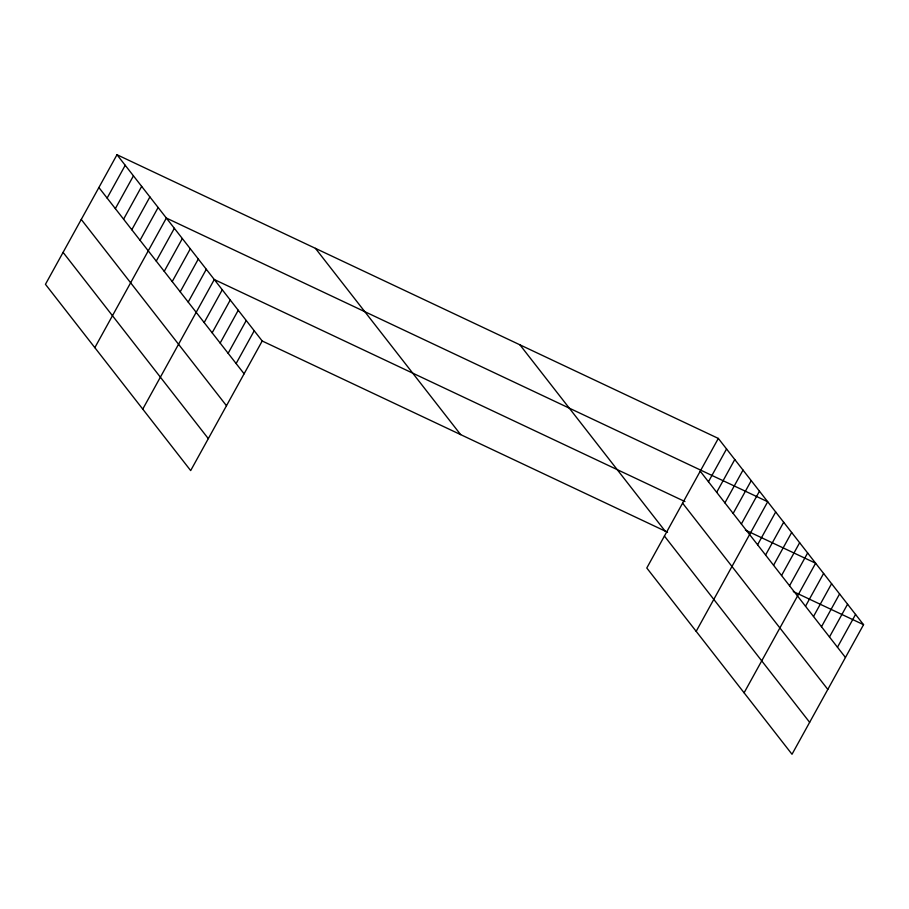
<?xml version="1.0" encoding="UTF-8"?>
<svg xmlns="http://www.w3.org/2000/svg" width="909" height="909" viewBox="0 0 909 909"><rect width="100%" height="100%" fill="white"/><g stroke="black" fill="none" stroke-linecap="round" stroke-linejoin="round"><path stroke-width="1.36" d="M116.988 154.735L45.45 284.312L190.674 470.578L262.212 341L116.988 154.735L718.326 438.422L863.55 624.688L792.012 754.265L646.788 568L718.326 438.422M107.114 198.071L125.215 165.29M115.341 208.627L133.441 175.846M123.579 219.183L141.668 186.402M131.805 229.738L149.905 196.946M140.031 240.294L158.132 207.502M94.831 347.647L166.358 218.058L767.696 501.745L696.169 631.335M156.246 261.099L174.346 228.307M164.234 271.337L182.334 238.556M172.221 281.585L190.322 248.793M180.209 291.823L198.31 259.042M188.197 302.072L206.298 269.291M142.747 409.118L214.285 279.529L684.977 501.586M204.173 322.559L222.273 289.778M212.161 332.808L230.261 300.015M220.148 343.057L238.249 310.264M228.136 353.294L246.237 320.513M236.124 363.543L254.225 330.751M708.452 481.759L726.552 448.966M716.678 492.314L734.779 459.522M724.916 502.87L743.017 470.078M733.143 513.426L751.243 480.634M741.369 523.982L759.469 491.19M757.583 544.775L775.684 511.994M765.571 555.024L783.672 522.243M773.559 565.273L791.659 532.481M781.547 575.511L799.647 542.73M789.535 585.76L807.635 552.967M744.096 692.806L815.623 563.216L745.369 530.072M805.51 606.246L823.611 573.465M813.498 616.495L831.599 583.703M821.486 626.744L839.586 593.952M829.474 636.982L847.574 604.201M837.462 647.231L855.562 614.439M262.212 341L667.57 532.231M793.296 591.543L863.55 624.688M700.225 471.203L845.45 657.468M682.591 503.143L827.815 689.42M519.88 344.795L665.104 531.072M664.422 536.06L809.646 722.325M315.423 248.35L460.647 434.616M98.888 187.515L244.112 373.792M81.253 219.455L226.477 405.732M63.085 252.372L208.309 438.638"/></g></svg>
